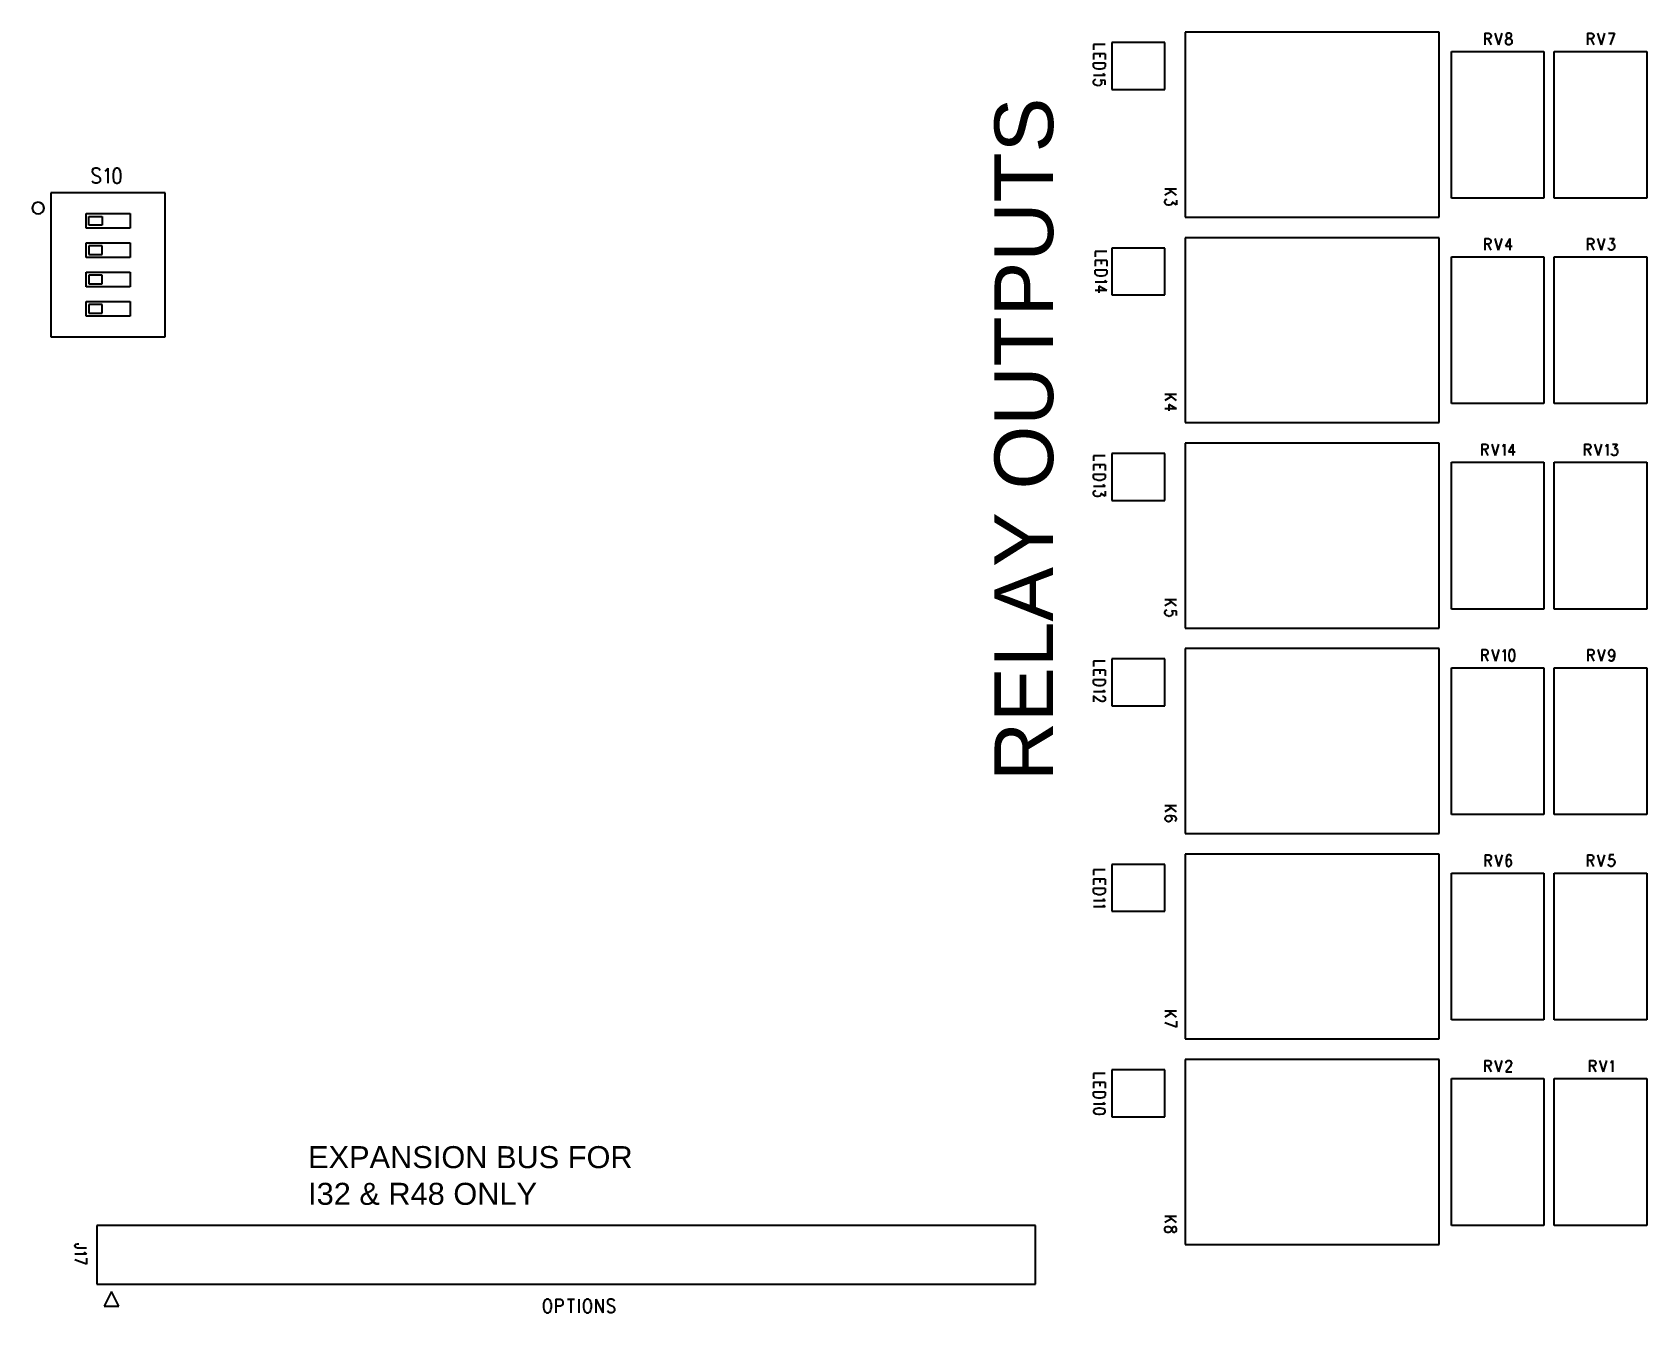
# Model space of a CAD drawing. Header units: millimetres. Extents: x 431884 to 533746, y -292344 to -203978.
# Drawn here: x 473902 to 501412, y -244700 to -222887 of the extents above; entities that cross this region are included whole.
import ezdxf
from ezdxf.enums import TextEntityAlignment as Align

# ---------------------------------------------------------------- set-up
doc = ezdxf.new("R2010")
doc.units = ezdxf.units.MM
doc.header["$LTSCALE"] = 12.5
doc.header["$MEASUREMENT"] = 0
doc.layers.add('SST001026_PHO', color=9, linetype='Continuous')
doc.styles.get("Standard").update_dxf_attribs({"font": 'arial.ttf'})

# ---------------------------------------------------------------- blocks, each defined once
blk = doc.blocks.new('8-Way APC')
at = {"layer": 'SST001026_PHO', "color": 0}
for p, q in [((491988, -223097), (491988, -223185)), ((492185, -223097), (491988, -223097)), ((492300, -223062), (492300, -223862)), ((493200, -223062), (492300, -223062)), ((493200, -223862), (493200, -223062)), ((493547, -222887), (493547, -226037)), ((497878, -222887), (493547, -222887)), ((497878, -226037), (497878, -222887)), ((498656, -222902), (498723, -222902)), ((498656, -222902), (498656, -223099)), ((498723, -222996), (498656, -222996)), ((498708, -222996), (498760, -223099)), ((498723, -222902), (498745, -222911)), ((498745, -222986), (498723, -222996)), ((498745, -222911), (498752, -222921)), ((498752, -222977), (498745, -222986)), ((498752, -222921), (498760, -222939)), ((498760, -222958), (498752, -222977)), ((498760, -222939), (498760, -222958)), ((498826, -222902), (498885, -223099)), ((498944, -222902), (498885, -223099)), ((499011, -223033), (499018, -223014)), ((499011, -223061), (499011, -223033)), ((499018, -223080), (499011, -223061)), ((499026, -222911), (499018, -222930)), ((499018, -222930), (499018, -222949)), ((499018, -222949), (499026, -222968)), ((499018, -223014), (499033, -222996)), ((499026, -223089), (499018, -223080)), ((499048, -222902), (499026, -222911)), ((499026, -222968), (499040, -222977)), ((499048, -223099), (499026, -223089)), ((499033, -222996), (499055, -222986)), ((499040, -222977), (499070, -222986)), ((499077, -222902), (499048, -222902)), ((499077, -223099), (499048, -223099)), ((499055, -222986), (499085, -222977)), ((499070, -222986), (499092, -222996)), ((499099, -222911), (499077, -222902)), ((499099, -223089), (499077, -223099)), ((499085, -222977), (499099, -222968)), ((499092, -222996), (499107, -223014)), ((499107, -222930), (499099, -222911)), ((499099, -222968), (499107, -222949)), ((499107, -223080), (499099, -223089)), ((499107, -222949), (499107, -222930)), ((499107, -223014), (499114, -223033)), ((499114, -223061), (499107, -223080)), ((499114, -223033), (499114, -223061)), ((500406, -222902), (500473, -222902)), ((500406, -222902), (500406, -223099)), ((500473, -222996), (500406, -222996)), ((500458, -222996), (500510, -223099)), ((500473, -222902), (500495, -222911)), ((500495, -222986), (500473, -222996)), ((500495, -222911), (500502, -222921)), ((500502, -222977), (500495, -222986)), ((500502, -222921), (500510, -222939)), ((500510, -222958), (500502, -222977)), ((500510, -222939), (500510, -222958)), ((500576, -222902), (500635, -223099)), ((500694, -222902), (500635, -223099)), ((500761, -222902), (500864, -222902)), ((500864, -222902), (500790, -223099)), ((491988, -223252), (491988, -223348)), ((492185, -223252), (491988, -223252)), ((492091, -223252), (492091, -223311)), ((492185, -223252), (492185, -223348)), ((498088, -223212), (499662, -223212)), ((498088, -225712), (498088, -223212)), ((499662, -223212), (499662, -225712)), ((499838, -223212), (501412, -223212)), ((499838, -225712), (499838, -223212)), ((501412, -223212), (501412, -225712)), ((491988, -223466), (491988, -223414)), ((492185, -223414), (491988, -223414)), ((491998, -223488), (491988, -223466)), ((492185, -223621), (491988, -223621)), ((492016, -223503), (491998, -223488)), ((492035, -223510), (492016, -223503)), ((492063, -223518), (492035, -223510)), ((492110, -223518), (492063, -223518)), ((492138, -223510), (492110, -223518)), ((492157, -223503), (492138, -223510)), ((492148, -223584), (492157, -223599)), ((492176, -223488), (492157, -223503)), ((492157, -223599), (492185, -223621)), ((492185, -223466), (492176, -223488)), ((492185, -223414), (492185, -223466)), ((491988, -223724), (491998, -223702)), ((491988, -223747), (491988, -223724)), ((491998, -223769), (491988, -223747)), ((491998, -223702), (492007, -223695)), ((492016, -223783), (491998, -223769)), ((492007, -223695), (492026, -223687)), ((492045, -223791), (492016, -223783)), ((492063, -223798), (492045, -223791)), ((492091, -223791), (492063, -223798)), ((492110, -223776), (492091, -223791)), ((492101, -223702), (492110, -223710)), ((492185, -223710), (492101, -223702)), ((492110, -223710), (492120, -223732)), ((492120, -223754), (492110, -223776)), ((492120, -223732), (492120, -223754)), ((492185, -223783), (492185, -223710)), ((492300, -223862), (493200, -223862)), ((474942, -225215), (474923, -225240)), ((474923, -225240), (474923, -225264)), ((474923, -225264), (474933, -225289)), ((474933, -225289), (474942, -225301)), ((474971, -225203), (474942, -225215)), ((474942, -225301), (474961, -225313)), ((475009, -225203), (474971, -225203)), ((475038, -225215), (475009, -225203)), ((475057, -225240), (475038, -225215)), ((475144, -225252), (475163, -225240)), ((475163, -225240), (475192, -225203)), ((475192, -225203), (475192, -225459)), ((475288, -225252), (475278, -225313)), ((475307, -225215), (475288, -225252)), ((475336, -225203), (475307, -225215)), ((475355, -225203), (475336, -225203)), ((475384, -225215), (475355, -225203)), ((475403, -225252), (475384, -225215)), ((475413, -225313), (475403, -225252)), ((474942, -225447), (474923, -225423)), ((474971, -225459), (474942, -225447)), ((474961, -225313), (475019, -225337)), ((475009, -225459), (474971, -225459)), ((475038, -225447), (475009, -225459)), ((475019, -225337), (475038, -225349)), ((475038, -225349), (475048, -225362)), ((475057, -225423), (475038, -225447)), ((475048, -225362), (475057, -225386)), ((475057, -225386), (475057, -225423)), ((475278, -225313), (475278, -225349)), ((475278, -225349), (475288, -225410)), ((475288, -225410), (475307, -225447)), ((475307, -225447), (475336, -225459)), ((475336, -225459), (475355, -225459)), ((475355, -225459), (475384, -225447)), ((475384, -225447), (475403, -225410)), ((475403, -225410), (475413, -225349)), ((475413, -225349), (475413, -225313)), ((493399, -225561), (493202, -225561)), ((493399, -225664), (493268, -225561)), ((474218, -225623), (474218, -228073)), ((476168, -225623), (474218, -225623)), ((476168, -228073), (476168, -225623)), ((493315, -225598), (493202, -225664)), ((493202, -225768), (493212, -225745)), ((493202, -225790), (493202, -225768)), ((493212, -225812), (493202, -225790)), ((493212, -225745), (493221, -225738)), ((493231, -225827), (493212, -225812)), ((493221, -225738), (493240, -225731)), ((493259, -225834), (493231, -225827)), ((493277, -225834), (493259, -225834)), ((493306, -225827), (493277, -225834)), ((493315, -225819), (493306, -225827)), ((493324, -225804), (493315, -225819)), ((493399, -225827), (493324, -225782)), ((493324, -225782), (493324, -225804)), ((493399, -225745), (493399, -225827)), ((499662, -225712), (498088, -225712)), ((501412, -225712), (499838, -225712)), ((474818, -226223), (474818, -225973)), ((474818, -225973), (475568, -225973)), ((474868, -226173), (474868, -226023)), ((474868, -226023), (475093, -226023)), ((475093, -226023), (475093, -226173)), ((475568, -225973), (475568, -226223)), ((493547, -226037), (497878, -226037)), ((475568, -226223), (474818, -226223)), ((475093, -226173), (474868, -226173)), ((493547, -226387), (493547, -229537)), ((497878, -226387), (493547, -226387)), ((497878, -229537), (497878, -226387)), ((498653, -226402), (498719, -226402)), ((498653, -226402), (498653, -226599)), ((498719, -226402), (498741, -226411)), ((498822, -226402), (498882, -226599)), ((498941, -226402), (498882, -226599)), ((499081, -226402), (499007, -226533)), ((499081, -226402), (499081, -226599)), ((500406, -226402), (500473, -226402)), ((500406, -226402), (500406, -226599)), ((500473, -226402), (500495, -226411)), ((500576, -226402), (500635, -226599)), ((500694, -226402), (500635, -226599)), ((500776, -226402), (500857, -226402)), ((500857, -226402), (500813, -226477)), ((474818, -226723), (474818, -226473)), ((474818, -226473), (475568, -226473)), ((474868, -226523), (474868, -226673)), ((475093, -226523), (474868, -226523)), ((474868, -226673), (475093, -226673)), ((475093, -226673), (475093, -226523)), ((475568, -226473), (475568, -226723)), ((492013, -226622), (492013, -226710)), ((492210, -226622), (492013, -226622)), ((492300, -226562), (492300, -227362)), ((493200, -226562), (492300, -226562)), ((493200, -227362), (493200, -226562)), ((498719, -226496), (498653, -226496)), ((498704, -226496), (498756, -226599)), ((498741, -226486), (498719, -226496)), ((498741, -226411), (498749, -226421)), ((498749, -226477), (498741, -226486)), ((498749, -226421), (498756, -226439)), ((498756, -226458), (498749, -226477)), ((498756, -226439), (498756, -226458)), ((499007, -226533), (499118, -226533)), ((500473, -226496), (500406, -226496)), ((500458, -226496), (500510, -226599)), ((500495, -226486), (500473, -226496)), ((500495, -226411), (500502, -226421)), ((500502, -226477), (500495, -226486)), ((500502, -226421), (500510, -226439)), ((500510, -226458), (500502, -226477)), ((500510, -226439), (500510, -226458)), ((500768, -226580), (500761, -226561)), ((500776, -226589), (500768, -226580)), ((500798, -226599), (500776, -226589)), ((500820, -226599), (500798, -226599)), ((500813, -226477), (500835, -226477)), ((500842, -226589), (500820, -226599)), ((500835, -226477), (500849, -226486)), ((500857, -226571), (500842, -226589)), ((500849, -226486), (500857, -226496)), ((500857, -226496), (500864, -226524)), ((500864, -226543), (500857, -226571)), ((500864, -226524), (500864, -226543)), ((475568, -226723), (474818, -226723)), ((492013, -226777), (492013, -226873)), ((492210, -226777), (492013, -226777)), ((492013, -226991), (492013, -226939)), ((492210, -226939), (492013, -226939)), ((492116, -226777), (492116, -226836)), ((492210, -226777), (492210, -226873)), ((492210, -226939), (492210, -226991)), ((498088, -226712), (499662, -226712)), ((498088, -229212), (498088, -226712)), ((499662, -226712), (499662, -229212)), ((499838, -226712), (501412, -226712)), ((499838, -229212), (499838, -226712)), ((501412, -226712), (501412, -229212)), ((474818, -227223), (474818, -226973)), ((474818, -226973), (475568, -226973)), ((475568, -227223), (474818, -227223)), ((474868, -227023), (474868, -227173)), ((475093, -227023), (474868, -227023)), ((474868, -227173), (475093, -227173)), ((475093, -227173), (475093, -227023)), ((475568, -226973), (475568, -227223)), ((492023, -227013), (492013, -226991)), ((492210, -227146), (492013, -227146)), ((492041, -227028), (492023, -227013)), ((492060, -227035), (492041, -227028)), ((492088, -227043), (492060, -227035)), ((492079, -227212), (492079, -227323)), ((492210, -227286), (492079, -227212)), ((492135, -227043), (492088, -227043)), ((492163, -227035), (492135, -227043)), ((492182, -227028), (492163, -227035)), ((492173, -227109), (492182, -227124)), ((492201, -227013), (492182, -227028)), ((492182, -227124), (492210, -227146)), ((492210, -226991), (492201, -227013)), ((474818, -227723), (474818, -227473)), ((474818, -227473), (475568, -227473)), ((475568, -227473), (475568, -227723)), ((492210, -227286), (492013, -227286)), ((492300, -227362), (493200, -227362)), ((475568, -227723), (474818, -227723)), ((474868, -227523), (474868, -227673)), ((475093, -227523), (474868, -227523)), ((474868, -227673), (475093, -227673)), ((475093, -227673), (475093, -227523)), ((474218, -228073), (476168, -228073)), ((493399, -229057), (493202, -229057)), ((493315, -229094), (493202, -229160)), ((493399, -229160), (493268, -229057)), ((493399, -229301), (493202, -229301)), ((493399, -229301), (493268, -229227)), ((493268, -229227), (493268, -229338)), ((499662, -229212), (498088, -229212)), ((501412, -229212), (499838, -229212)), ((493547, -229537), (497878, -229537)), ((493547, -229887), (493547, -233037)), ((497878, -229887), (493547, -229887)), ((497878, -233037), (497878, -229887)), ((498601, -229902), (498667, -229902)), ((498601, -229902), (498601, -230099)), ((498667, -229902), (498690, -229911)), ((498690, -229911), (498697, -229921)), ((498697, -229977), (498690, -229986)), ((498697, -229921), (498704, -229939)), ((498704, -229958), (498697, -229977)), ((498704, -229939), (498704, -229958)), ((498771, -229902), (498830, -230099)), ((498889, -229902), (498830, -230099)), ((498955, -229939), (498970, -229930)), ((498970, -229930), (498992, -229902)), ((498992, -229902), (498992, -230099)), ((499133, -229902), (499059, -230033)), ((499133, -229902), (499133, -230099)), ((500355, -229902), (500421, -229902)), ((500355, -229902), (500355, -230099)), ((500421, -229902), (500443, -229911)), ((500443, -229911), (500451, -229921)), ((500451, -229977), (500443, -229986)), ((500451, -229921), (500458, -229939)), ((500458, -229958), (500451, -229977)), ((500458, -229939), (500458, -229958)), ((500524, -229902), (500584, -230099)), ((500643, -229902), (500584, -230099)), ((500709, -229939), (500724, -229930)), ((500724, -229930), (500746, -229902)), ((500746, -229902), (500746, -230099)), ((500827, -229902), (500909, -229902)), ((500909, -229902), (500864, -229977)), ((500864, -229977), (500886, -229977)), ((500886, -229977), (500901, -229986)), ((491988, -230100), (491988, -230189)), ((492185, -230100), (491988, -230100)), ((491988, -230255), (491988, -230351)), ((492185, -230255), (491988, -230255)), ((492091, -230255), (492091, -230314)), ((492185, -230255), (492185, -230351)), ((492300, -230062), (492300, -230862)), ((493200, -230062), (492300, -230062)), ((493200, -230862), (493200, -230062)), ((498088, -230212), (499662, -230212)), ((498088, -232712), (498088, -230212)), ((498667, -229996), (498601, -229996)), ((498653, -229996), (498704, -230099)), ((498690, -229986), (498667, -229996)), ((499059, -230033), (499170, -230033)), ((499662, -230212), (499662, -232712)), ((499838, -230212), (501412, -230212)), ((499838, -232712), (499838, -230212)), ((500421, -229996), (500355, -229996)), ((500406, -229996), (500458, -230099)), ((500443, -229986), (500421, -229996)), ((500820, -230080), (500813, -230061)), ((500827, -230089), (500820, -230080)), ((500849, -230099), (500827, -230089)), ((500872, -230099), (500849, -230099)), ((500894, -230089), (500872, -230099)), ((500909, -230071), (500894, -230089)), ((500901, -229986), (500909, -229996)), ((500909, -229996), (500916, -230024)), ((500916, -230043), (500909, -230071)), ((500916, -230024), (500916, -230043)), ((501412, -230212), (501412, -232712)), ((491988, -230470), (491988, -230418)), ((492185, -230418), (491988, -230418)), ((491998, -230492), (491988, -230470)), ((492016, -230506), (491998, -230492)), ((492035, -230514), (492016, -230506)), ((492063, -230521), (492035, -230514)), ((492110, -230521), (492063, -230521)), ((492138, -230514), (492110, -230521)), ((492157, -230506), (492138, -230514)), ((492176, -230492), (492157, -230506)), ((492185, -230470), (492176, -230492)), ((492185, -230418), (492185, -230470)), ((492185, -230625), (491988, -230625)), ((491988, -230728), (491998, -230706)), ((491988, -230750), (491988, -230728)), ((491998, -230772), (491988, -230750)), ((491998, -230706), (492007, -230699)), ((492016, -230787), (491998, -230772)), ((492007, -230699), (492026, -230691)), ((492045, -230795), (492016, -230787)), ((492063, -230795), (492045, -230795)), ((492091, -230787), (492063, -230795)), ((492101, -230780), (492091, -230787)), ((492110, -230765), (492101, -230780)), ((492110, -230743), (492110, -230765)), ((492185, -230787), (492110, -230743)), ((492148, -230588), (492157, -230602)), ((492157, -230602), (492185, -230625)), ((492185, -230706), (492185, -230787)), ((492300, -230862), (493200, -230862)), ((493399, -232557), (493202, -232557)), ((493315, -232594), (493202, -232660)), ((493212, -232742), (493221, -232734)), ((493221, -232734), (493240, -232727)), ((493399, -232660), (493268, -232557)), ((499662, -232712), (498088, -232712)), ((501412, -232712), (499838, -232712)), ((493202, -232764), (493212, -232742)), ((493202, -232786), (493202, -232764)), ((493212, -232808), (493202, -232786)), ((493231, -232823), (493212, -232808)), ((493259, -232830), (493231, -232823)), ((493277, -232838), (493259, -232830)), ((493306, -232830), (493277, -232838)), ((493324, -232816), (493306, -232830)), ((493315, -232742), (493324, -232749)), ((493399, -232749), (493315, -232742)), ((493324, -232749), (493334, -232771)), ((493334, -232793), (493324, -232816)), ((493334, -232771), (493334, -232793)), ((493399, -232823), (493399, -232749)), ((493547, -233037), (497878, -233037)), ((493547, -233387), (493547, -236537)), ((497878, -233387), (493547, -233387)), ((497878, -236537), (497878, -233387)), ((498605, -233402), (498671, -233402)), ((498605, -233402), (498605, -233599)), ((498671, -233496), (498605, -233496)), ((498656, -233496), (498708, -233599)), ((498671, -233402), (498693, -233411)), ((498693, -233486), (498671, -233496)), ((498693, -233411), (498701, -233421)), ((498701, -233477), (498693, -233486)), ((498701, -233421), (498708, -233439)), ((498708, -233458), (498701, -233477)), ((498708, -233439), (498708, -233458)), ((498774, -233402), (498834, -233599)), ((498893, -233402), (498834, -233599)), ((498959, -233439), (498974, -233430)), ((498974, -233430), (498996, -233402)), ((498996, -233402), (498996, -233599)), ((499070, -233439), (499063, -233486)), ((499063, -233486), (499063, -233514)), ((499063, -233514), (499070, -233561)), ((499085, -233411), (499070, -233439)), ((499107, -233402), (499085, -233411)), ((499122, -233402), (499107, -233402)), ((499144, -233411), (499122, -233402)), ((499159, -233439), (499144, -233411)), ((499166, -233486), (499159, -233439)), ((499159, -233561), (499166, -233514)), ((499166, -233514), (499166, -233486)), ((500410, -233402), (500476, -233402)), ((500410, -233402), (500410, -233599)), ((500476, -233496), (500410, -233496)), ((500462, -233496), (500513, -233599)), ((500476, -233402), (500499, -233411)), ((500499, -233486), (500476, -233496)), ((500499, -233411), (500506, -233421)), ((500506, -233477), (500499, -233486)), ((500506, -233421), (500513, -233439)), ((500513, -233458), (500506, -233477)), ((500513, -233439), (500513, -233458)), ((500580, -233402), (500639, -233599)), ((500698, -233402), (500639, -233599)), ((500765, -233458), (500772, -233430)), ((500765, -233468), (500765, -233458)), ((500772, -233496), (500765, -233468)), ((500772, -233430), (500787, -233411)), ((500787, -233514), (500772, -233496)), ((500787, -233411), (500809, -233402)), ((500809, -233524), (500787, -233514)), ((500809, -233402), (500816, -233402)), ((500816, -233524), (500809, -233524)), ((500816, -233402), (500838, -233411)), ((500838, -233514), (500816, -233524)), ((500838, -233411), (500853, -233430)), ((500853, -233496), (500838, -233514)), ((500853, -233430), (500861, -233468)), ((500861, -233468), (500853, -233496)), ((500861, -233514), (500853, -233561)), ((500861, -233468), (500861, -233514)), ((491988, -233600), (491988, -233689)), ((492185, -233600), (491988, -233600)), ((491988, -233755), (491988, -233851)), ((492185, -233755), (491988, -233755)), ((492091, -233755), (492091, -233814)), ((492185, -233755), (492185, -233851)), ((492300, -233562), (492300, -234362)), ((493200, -233562), (492300, -233562)), ((493200, -234362), (493200, -233562)), ((498088, -233712), (499662, -233712)), ((498088, -236212), (498088, -233712)), ((499070, -233561), (499085, -233589)), ((499085, -233589), (499107, -233599)), ((499107, -233599), (499122, -233599)), ((499122, -233599), (499144, -233589)), ((499144, -233589), (499159, -233561)), ((499662, -233712), (499662, -236212)), ((499838, -233712), (501412, -233712)), ((499838, -236212), (499838, -233712)), ((500779, -233589), (500772, -233571)), ((500801, -233599), (500779, -233589)), ((500816, -233599), (500801, -233599)), ((500838, -233589), (500816, -233599)), ((500853, -233561), (500838, -233589)), ((501412, -233712), (501412, -236212)), ((491988, -233970), (491988, -233918)), ((492185, -233918), (491988, -233918)), ((491998, -233992), (491988, -233970)), ((492016, -234006), (491998, -233992)), ((492035, -234014), (492016, -234006)), ((492063, -234021), (492035, -234014)), ((492110, -234021), (492063, -234021)), ((492138, -234014), (492110, -234021)), ((492157, -234006), (492138, -234014)), ((492148, -234088), (492157, -234102)), ((492176, -233992), (492157, -234006)), ((492157, -234102), (492185, -234125)), ((492185, -233970), (492176, -233992)), ((492185, -233918), (492185, -233970)), ((492185, -234125), (491988, -234125)), ((491988, -234191), (491988, -234295)), ((492082, -234265), (491988, -234191)), ((492110, -234280), (492082, -234265)), ((492129, -234287), (492110, -234280)), ((492148, -234287), (492129, -234287)), ((492138, -234199), (492148, -234199)), ((492148, -234199), (492166, -234206)), ((492166, -234280), (492148, -234287)), ((492166, -234206), (492176, -234213)), ((492176, -234272), (492166, -234280)), ((492176, -234213), (492185, -234228)), ((492185, -234258), (492176, -234272)), ((492185, -234228), (492185, -234258)), ((492300, -234362), (493200, -234362)), ((493399, -236064), (493202, -236064)), ((493315, -236101), (493202, -236168)), ((493212, -236256), (493202, -236279)), ((493202, -236279), (493202, -236286)), ((493202, -236286), (493212, -236308)), ((493231, -236242), (493212, -236256)), ((493212, -236308), (493231, -236323)), ((493268, -236234), (493231, -236242)), ((493399, -236168), (493268, -236064)), ((493296, -236242), (493268, -236234)), ((493315, -236234), (493268, -236234)), ((493315, -236256), (493296, -236242)), ((493296, -236323), (493315, -236308)), ((493362, -236242), (493315, -236234)), ((493324, -236279), (493315, -236256)), ((493315, -236308), (493324, -236286)), ((493324, -236286), (493324, -236279)), ((493390, -236256), (493362, -236242)), ((493399, -236279), (493390, -236256)), ((493390, -236316), (493399, -236293)), ((493399, -236293), (493399, -236279)), ((499662, -236212), (498088, -236212)), ((501412, -236212), (499838, -236212)), ((493231, -236323), (493259, -236330)), ((493259, -236330), (493268, -236330)), ((493268, -236330), (493296, -236323)), ((493371, -236323), (493390, -236316)), ((493547, -236537), (497878, -236537)), ((492300, -237062), (492300, -237862)), ((493200, -237062), (492300, -237062)), ((493200, -237862), (493200, -237062)), ((493547, -236887), (493547, -240037)), ((497878, -236887), (493547, -236887)), ((497878, -240037), (497878, -236887)), ((498660, -236902), (498726, -236902)), ((498660, -236902), (498660, -237099)), ((498726, -236996), (498660, -236996)), ((498712, -236996), (498763, -237099)), ((498726, -236902), (498749, -236911)), ((498749, -236986), (498726, -236996)), ((498749, -236911), (498756, -236921)), ((498756, -236977), (498749, -236986)), ((498756, -236921), (498763, -236939)), ((498763, -236958), (498756, -236977)), ((498763, -236939), (498763, -236958)), ((498830, -236902), (498889, -237099)), ((498948, -236902), (498889, -237099)), ((499022, -236939), (499015, -236986)), ((499015, -236986), (499015, -237033)), ((499022, -237005), (499015, -237033)), ((499015, -237033), (499022, -237071)), ((499037, -236911), (499022, -236939)), ((499037, -236986), (499022, -237005)), ((499022, -237071), (499037, -237089)), ((499059, -236902), (499037, -236911)), ((499059, -236977), (499037, -236986)), ((499037, -237089), (499059, -237099)), ((499074, -236902), (499059, -236902)), ((499066, -236977), (499059, -236977)), ((499059, -237099), (499066, -237099)), ((499088, -236986), (499066, -236977)), ((499066, -237099), (499088, -237089)), ((499096, -236911), (499074, -236902)), ((499103, -237005), (499088, -236986)), ((499088, -237089), (499103, -237071)), ((499103, -236930), (499096, -236911)), ((499111, -237033), (499103, -237005)), ((499103, -237071), (499111, -237043)), ((499111, -237043), (499111, -237033)), ((500403, -236902), (500469, -236902)), ((500403, -236902), (500403, -237099)), ((500469, -236996), (500403, -236996)), ((500454, -236996), (500506, -237099)), ((500469, -236902), (500491, -236911)), ((500491, -236986), (500469, -236996)), ((500491, -236911), (500499, -236921)), ((500499, -236977), (500491, -236986)), ((500499, -236921), (500506, -236939)), ((500506, -236958), (500499, -236977)), ((500506, -236939), (500506, -236958)), ((500572, -236902), (500632, -237099)), ((500691, -236902), (500632, -237099)), ((500765, -237080), (500757, -237061)), ((500772, -237089), (500765, -237080)), ((500779, -236902), (500772, -236986)), ((500772, -236986), (500779, -236977)), ((500794, -237099), (500772, -237089)), ((500853, -236902), (500779, -236902)), ((500779, -236977), (500801, -236968)), ((500816, -237099), (500794, -237099)), ((500801, -236968), (500824, -236968)), ((500838, -237089), (500816, -237099)), ((500824, -236968), (500846, -236977)), ((500853, -237071), (500838, -237089)), ((500846, -236977), (500861, -236996)), ((500861, -237043), (500853, -237071)), ((500861, -236996), (500868, -237024)), ((500868, -237024), (500861, -237043)), ((491988, -237158), (491988, -237247)), ((492185, -237158), (491988, -237158)), ((491988, -237314), (491988, -237410)), ((492185, -237314), (491988, -237314)), ((492091, -237314), (492091, -237373)), ((492185, -237314), (492185, -237410)), ((498088, -237212), (499662, -237212)), ((498088, -239712), (498088, -237212)), ((499662, -237212), (499662, -239712)), ((499838, -237212), (501412, -237212)), ((499838, -239712), (499838, -237212)), ((501412, -237212), (501412, -239712)), ((491988, -237528), (491988, -237476)), ((492185, -237476), (491988, -237476)), ((491998, -237550), (491988, -237528)), ((492185, -237683), (491988, -237683)), ((492016, -237565), (491998, -237550)), ((492035, -237572), (492016, -237565)), ((492063, -237579), (492035, -237572)), ((492110, -237579), (492063, -237579)), ((492138, -237572), (492110, -237579)), ((492157, -237565), (492138, -237572)), ((492148, -237646), (492157, -237661)), ((492176, -237550), (492157, -237565)), ((492157, -237661), (492185, -237683)), ((492185, -237528), (492176, -237550)), ((492185, -237476), (492185, -237528)), ((492185, -237786), (491988, -237786)), ((492148, -237749), (492157, -237764)), ((492157, -237764), (492185, -237786)), ((492300, -237862), (493200, -237862)), ((493399, -239561), (493202, -239561)), ((493315, -239598), (493202, -239664)), ((493399, -239664), (493268, -239561)), ((493399, -239834), (493202, -239760)), ((493399, -239731), (493399, -239834)), ((499662, -239712), (498088, -239712)), ((501412, -239712), (499838, -239712)), ((493547, -240037), (497878, -240037)), ((493547, -240387), (493547, -243537)), ((497878, -240387), (493547, -240387)), ((497878, -243537), (497878, -240387)), ((498656, -240402), (498723, -240402)), ((498656, -240402), (498656, -240599)), ((498723, -240402), (498745, -240411)), ((498745, -240411), (498752, -240421)), ((498752, -240421), (498760, -240439)), ((498826, -240402), (498885, -240599)), ((498944, -240402), (498885, -240599)), ((499018, -240439), (499026, -240421)), ((499026, -240421), (499033, -240411)), ((499033, -240411), (499048, -240402)), ((499048, -240402), (499077, -240402)), ((499077, -240402), (499092, -240411)), ((499092, -240411), (499099, -240421)), ((499099, -240421), (499107, -240439)), ((500440, -240402), (500506, -240402)), ((500440, -240402), (500440, -240599)), ((500506, -240402), (500528, -240411)), ((500528, -240411), (500536, -240421)), ((500536, -240421), (500543, -240439)), ((500609, -240402), (500669, -240599)), ((500728, -240402), (500669, -240599)), ((500794, -240439), (500809, -240430)), ((500809, -240430), (500831, -240402)), ((500831, -240402), (500831, -240599)), ((491988, -240625), (491988, -240714)), ((492185, -240625), (491988, -240625)), ((492300, -240562), (492300, -241362)), ((493200, -240562), (492300, -240562)), ((493200, -241362), (493200, -240562)), ((498088, -240712), (499662, -240712)), ((498088, -243212), (498088, -240712)), ((498723, -240496), (498656, -240496)), ((498708, -240496), (498760, -240599)), ((498745, -240486), (498723, -240496)), ((498752, -240477), (498745, -240486)), ((498760, -240458), (498752, -240477)), ((498760, -240439), (498760, -240458)), ((499085, -240505), (499011, -240599)), ((499011, -240599), (499114, -240599)), ((499018, -240449), (499018, -240439)), ((499099, -240477), (499085, -240505)), ((499107, -240458), (499099, -240477)), ((499107, -240439), (499107, -240458)), ((499662, -240712), (499662, -243212)), ((499838, -240712), (501412, -240712)), ((499838, -243212), (499838, -240712)), ((500506, -240496), (500440, -240496)), ((500491, -240496), (500543, -240599)), ((500528, -240486), (500506, -240496)), ((500536, -240477), (500528, -240486)), ((500543, -240458), (500536, -240477)), ((500543, -240439), (500543, -240458)), ((501412, -240712), (501412, -243212)), ((491988, -240780), (491988, -240876)), ((492185, -240780), (491988, -240780)), ((491988, -240995), (491988, -240943)), ((492185, -240943), (491988, -240943)), ((492091, -240780), (492091, -240839)), ((492185, -240780), (492185, -240876)), ((492185, -240943), (492185, -240995)), ((491998, -241017), (491988, -240995)), ((492185, -241150), (491988, -241150)), ((491998, -241238), (491988, -241260)), ((491988, -241260), (491988, -241275)), ((492016, -241031), (491998, -241017)), ((492026, -241224), (491998, -241238)), ((492035, -241039), (492016, -241031)), ((492073, -241216), (492026, -241224)), ((492063, -241046), (492035, -241039)), ((492110, -241046), (492063, -241046)), ((492101, -241216), (492073, -241216)), ((492148, -241224), (492101, -241216)), ((492138, -241039), (492110, -241046)), ((492157, -241031), (492138, -241039)), ((492148, -241113), (492157, -241127)), ((492176, -241238), (492148, -241224)), ((492176, -241017), (492157, -241031)), ((492157, -241127), (492185, -241150)), ((492185, -240995), (492176, -241017)), ((492185, -241260), (492176, -241238)), ((492185, -241275), (492185, -241260)), ((491988, -241275), (491998, -241297)), ((491998, -241297), (492026, -241312)), ((492026, -241312), (492073, -241320)), ((492073, -241320), (492101, -241320)), ((492101, -241320), (492148, -241312)), ((492148, -241312), (492176, -241297)), ((492176, -241297), (492185, -241275)), ((492300, -241362), (493200, -241362)), ((493399, -243061), (493202, -243061)), ((493315, -243098), (493202, -243164)), ((493399, -243164), (493268, -243061)), ((491000, -243212), (475000, -243212)), ((475000, -243212), (475000, -244212)), ((491000, -244212), (491000, -243212)), ((493202, -243268), (493212, -243245)), ((493202, -243297), (493202, -243268)), ((493212, -243319), (493202, -243297)), ((493212, -243245), (493221, -243238)), ((493221, -243327), (493212, -243319)), ((493221, -243238), (493240, -243231)), ((493240, -243334), (493221, -243327)), ((493240, -243231), (493268, -243231)), ((493268, -243334), (493240, -243334)), ((493268, -243231), (493287, -243238)), ((493287, -243327), (493268, -243334)), ((493287, -243238), (493306, -243253)), ((493306, -243312), (493287, -243327)), ((493306, -243253), (493315, -243275)), ((493315, -243290), (493306, -243312)), ((493324, -243260), (493315, -243290)), ((493315, -243275), (493324, -243304)), ((493334, -243245), (493324, -243260)), ((493324, -243304), (493334, -243319)), ((493352, -243238), (493334, -243245)), ((493334, -243319), (493352, -243327)), ((493371, -243238), (493352, -243238)), ((493352, -243327), (493371, -243327)), ((493390, -243245), (493371, -243238)), ((493371, -243327), (493390, -243319)), ((493399, -243268), (493390, -243245)), ((493390, -243319), (493399, -243297)), ((493399, -243297), (493399, -243268)), ((499662, -243212), (498088, -243212)), ((501412, -243212), (499838, -243212)), ((474627, -243553), (474637, -243539)), ((474627, -243568), (474627, -243553)), ((474637, -243583), (474627, -243568)), ((474824, -243701), (474627, -243701)), ((474637, -243539), (474646, -243531)), ((474646, -243590), (474637, -243583)), ((474646, -243531), (474674, -243524)), ((474674, -243598), (474646, -243590)), ((474674, -243524), (474693, -243524)), ((474824, -243598), (474674, -243598)), ((474787, -243664), (474796, -243679)), ((474796, -243679), (474824, -243701)), ((493547, -243537), (497878, -243537)), ((474824, -243871), (474627, -243797)), ((474824, -243768), (474824, -243871)), ((475000, -244212), (491000, -244212)), ((475250, -244337), (475125, -244587)), ((475375, -244587), (475250, -244337)), ((482621, -244525), (482613, -244557)), ((482613, -244557), (482613, -244612)), ((482630, -244503), (482621, -244525)), ((482647, -244481), (482630, -244503)), ((482664, -244470), (482647, -244481)), ((482698, -244470), (482664, -244470)), ((482715, -244481), (482698, -244470)), ((482732, -244503), (482715, -244481)), ((482740, -244525), (482732, -244503)), ((482749, -244557), (482740, -244525)), ((482749, -244612), (482749, -244557)), ((482826, -244470), (482902, -244470)), ((482826, -244470), (482826, -244700)), ((482902, -244470), (482928, -244481)), ((482928, -244481), (482936, -244492)), ((482936, -244492), (482945, -244514)), ((482945, -244547), (482936, -244568)), ((482945, -244514), (482945, -244547)), ((483022, -244470), (483141, -244470)), ((483081, -244470), (483081, -244700)), ((483218, -244470), (483218, -244700)), ((483303, -244525), (483294, -244557)), ((483294, -244557), (483294, -244612)), ((483311, -244503), (483303, -244525)), ((483328, -244481), (483311, -244503)), ((483346, -244470), (483328, -244481)), ((483380, -244470), (483346, -244470)), ((483397, -244481), (483380, -244470)), ((483414, -244503), (483397, -244481)), ((483422, -244525), (483414, -244503)), ((483431, -244557), (483422, -244525)), ((483431, -244612), (483431, -244557)), ((483507, -244470), (483627, -244700)), ((483507, -244470), (483507, -244700)), ((483627, -244470), (483627, -244700)), ((483721, -244481), (483703, -244503)), ((483703, -244503), (483703, -244525)), ((483703, -244525), (483712, -244547)), ((483712, -244547), (483721, -244557)), ((483746, -244470), (483721, -244481)), ((483721, -244557), (483738, -244568)), ((483780, -244470), (483746, -244470)), ((483806, -244481), (483780, -244470)), ((483823, -244503), (483806, -244481)), ((475125, -244587), (475375, -244587)), ((482613, -244612), (482621, -244645)), ((482621, -244645), (482630, -244667)), ((482630, -244667), (482647, -244689)), ((482647, -244689), (482664, -244700)), ((482664, -244700), (482698, -244700)), ((482698, -244700), (482715, -244689)), ((482715, -244689), (482732, -244667)), ((482732, -244667), (482740, -244645)), ((482740, -244645), (482749, -244612)), ((482902, -244590), (482826, -244590)), ((482928, -244579), (482902, -244590)), ((482936, -244568), (482928, -244579)), ((483294, -244612), (483303, -244645)), ((483303, -244645), (483311, -244667)), ((483311, -244667), (483328, -244689)), ((483328, -244689), (483346, -244700)), ((483346, -244700), (483380, -244700)), ((483380, -244700), (483397, -244689)), ((483397, -244689), (483414, -244667)), ((483414, -244667), (483422, -244645)), ((483422, -244645), (483431, -244612)), ((483721, -244689), (483703, -244667)), ((483746, -244700), (483721, -244689)), ((483738, -244568), (483789, -244590)), ((483780, -244700), (483746, -244700)), ((483806, -244689), (483780, -244700)), ((483789, -244590), (483806, -244601)), ((483806, -244601), (483814, -244612)), ((483823, -244667), (483806, -244689)), ((483814, -244612), (483823, -244634)), ((483823, -244634), (483823, -244667))]:
    blk.add_line(p, q, dxfattribs=at)
for start, end in [(90, 270), (270, 90)]:
    blk.add_arc((474002, -225882), 100, start, end, dxfattribs=at)
at = {"color": 0}
blk.add_text('RELAY OUTPUTS', height=1000, rotation=90, dxfattribs=at).set_placement((491298, -235644))
for s, p in [('EXPANSION BUS FOR', (478602, -242237)), ('I32 & R48 ONLY', (478602, -242862))]:
    blk.add_text(s, height=375, dxfattribs=at).set_placement(p)
for tag, p in [('OUTPUT_NO_1', (514743, -217419)), ('INPUT_NO_1', (432481, -218204)), ('OUTPUT_NO_2', (514743, -220919)), ('INPUT_NO_2', (432481, -221204)), ('INPUT_NO_3', (432481, -224204)), ('OUTPUT_NO_3', (514743, -224419)), ('INPUT_NO_4', (432481, -227204)), ('OUTPUT_NO_4', (514743, -227919)), ('INPUT_NO_5', (432481, -230204)), ('OUTPUT_NO_5', (514743, -231419)), ('INPUT_NO_6', (432481, -233204)), ('OUTPUT_NO_6', (514743, -234919)), ('INPUT_NO_7', (432481, -236204)), ('OUTPUT_NO_7', (514743, -238419)), ('INPUT_NO_8', (432481, -239204)), ('OUTPUT_NO_8', (514743, -241919)), ('MAIN_BATTERY', (514738, -247970)), ('MAINS_FAIL', (514738, -263984)), ('EXP_POWER', (432481, -265181)), ('RS232_1', (514743, -268207)), ('READER_1', (432481, -270683)), ('RS485_1', (514743, -273957)), ('RS485_2', (514743, -279707)), ('AUX_POWER_OUT', (432481, -280936))]:
    blk.add_attdef(tag, text='', height=450).set_placement(p, align=Align.MIDDLE_LEFT)

msp = doc.modelspace()

# ---------------------------------------------------------------- block references
msp.add_blockref('8-Way APC', (0, 0))

doc.saveas('drawing.dxf')
